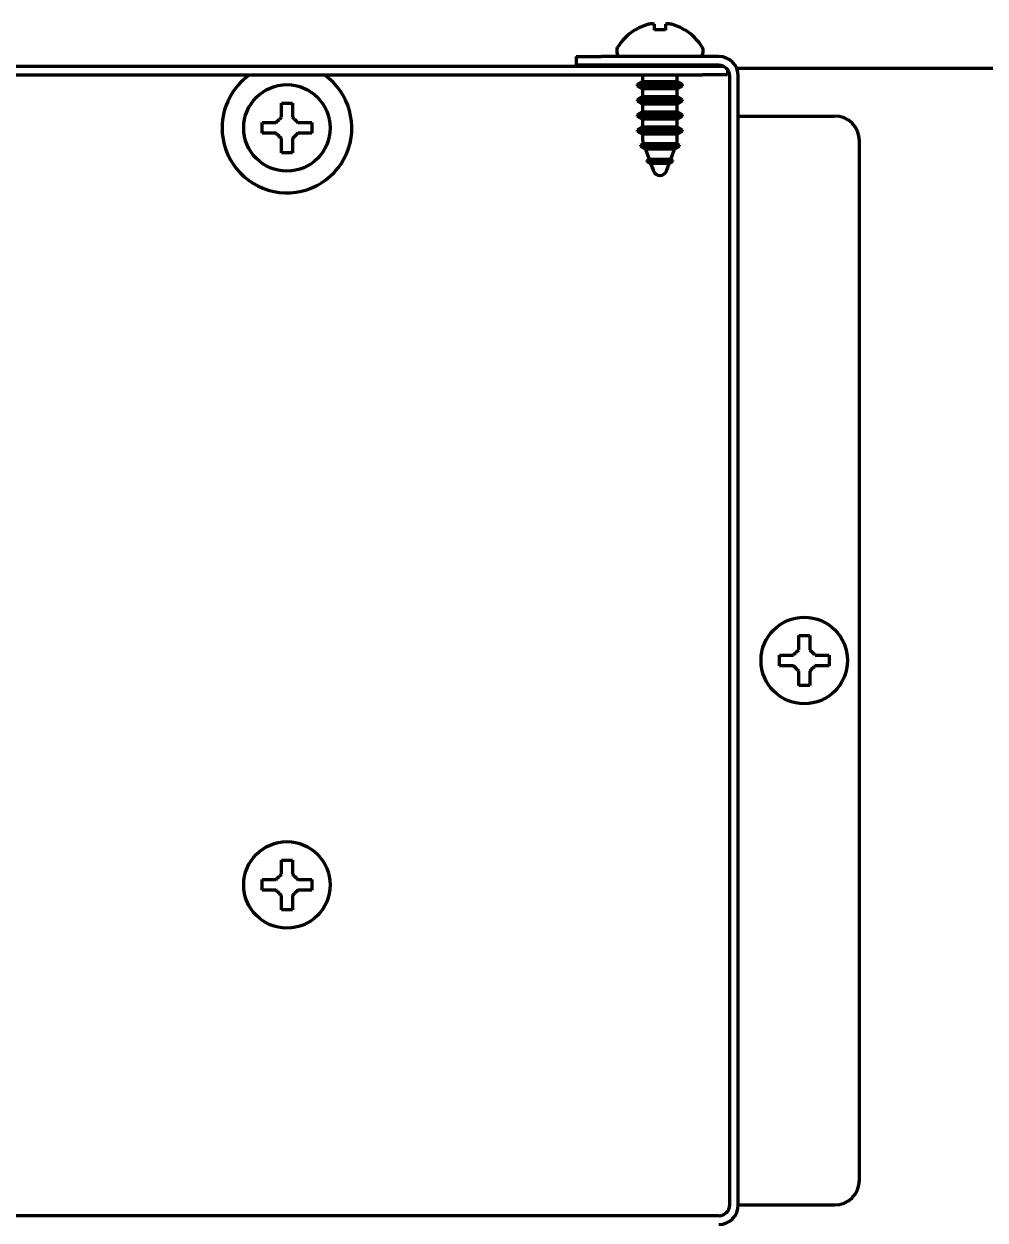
# Model space of a CAD drawing. Header units: inches. Extents: x -3055 to 7244, y 299 to 5591.
# Drawn here: x 2899 to 2987.9, y 4407.6 to 4518.2 of the extents above; entities that cross this region are included whole.
import ezdxf

# ---------------------------------------------------------------- set-up
doc = ezdxf.new("R2010")
doc.units = ezdxf.units.IN

msp = doc.modelspace()

# ---------------------------------------------------------------- linework, layer by layer
at = {"linetype": 'Continuous', "lineweight": 70}
for p, q in [((2955.57, 4517.66), (2955.57, 4517.69)), ((2960.17, 4517.69), (2960.17, 4517.66)), ((2950.12, 4515.21), (2952.42, 4515.21)), ((2950.12, 4515.21), (2950.12, 4514.41)), ((2963.32, 4515.21), (2952.42, 4515.21)), ((2953.87, 4515.81), (2953.87, 4515.61)), ((2961.87, 4515.61), (2961.87, 4515.81)), ((2855.92, 4514.31), (2961.82, 4514.31)), ((2952.42, 4514.41), (2950.12, 4514.41)), ((2963.32, 4514.41), (2952.42, 4514.41)), ((2956.27, 4514.41), (2956.27, 4514.31)), ((2959.47, 4514.31), (2959.47, 4514.41)), ((2961.82, 4514.31), (2963.75, 4514.31)), ((3202.54, 4514.11), (2964.99, 4514.11)), ((2855.92, 4513.51), (2961.82, 4513.51)), ((2956.27, 4513.51), (2956.27, 4512.9)), ((2959.47, 4512.9), (2959.47, 4513.51)), ((2964.12, 4513.51), (2961.82, 4513.51)), ((2964.12, 4514.01), (2964.12, 4513.51)), ((2964.32, 4409.01), (2964.32, 4513.41)), ((2965.12, 4409.01), (2965.12, 4513.41)), ((2956.27, 4512.9), (2955.77, 4512.61)), ((2955.77, 4512.61), (2955.77, 4512.51)), ((2955.77, 4512.61), (2957.87, 4512.61)), ((2955.77, 4512.51), (2956.27, 4512.22)), ((2959.97, 4512.51), (2955.77, 4512.51)), ((2956.27, 4512.9), (2957.87, 4512.9)), ((2956.27, 4512.22), (2956.27, 4511.5)), ((2959.47, 4512.22), (2956.27, 4512.22)), ((2957.87, 4512.9), (2959.47, 4512.9)), ((2957.87, 4512.61), (2959.97, 4512.61)), ((2959.97, 4512.61), (2959.47, 4512.9)), ((2959.47, 4512.22), (2959.97, 4512.51)), ((2959.47, 4511.5), (2959.47, 4512.22)), ((2959.97, 4512.51), (2959.97, 4512.61)), ((2956.27, 4511.5), (2955.77, 4511.21)), ((2955.77, 4511.21), (2955.77, 4511.11)), ((2955.77, 4511.21), (2957.87, 4511.21)), ((2959.97, 4511.11), (2955.77, 4511.11)), ((2955.77, 4511.11), (2956.27, 4510.82)), ((2956.27, 4511.5), (2957.87, 4511.5)), ((2956.27, 4510.82), (2956.27, 4510.1)), ((2959.47, 4510.82), (2956.27, 4510.82)), ((2957.87, 4511.5), (2959.47, 4511.5)), ((2957.87, 4511.21), (2959.97, 4511.21)), ((2959.97, 4511.21), (2959.47, 4511.5)), ((2959.47, 4510.82), (2959.97, 4511.11)), ((2959.47, 4510.1), (2959.47, 4510.82)), ((2959.97, 4511.11), (2959.97, 4511.21)), ((2956.27, 4510.1), (2955.77, 4509.81)), ((2955.77, 4509.81), (2957.87, 4509.81)), ((2955.77, 4509.81), (2955.77, 4509.71)), ((2959.97, 4509.71), (2955.77, 4509.71)), ((2955.77, 4509.71), (2956.27, 4509.42)), ((2956.27, 4510.1), (2957.87, 4510.1)), ((2957.87, 4510.1), (2959.47, 4510.1)), ((2957.87, 4509.81), (2959.97, 4509.81)), ((2959.97, 4509.81), (2959.47, 4510.1)), ((2959.47, 4509.42), (2959.97, 4509.71)), ((2959.97, 4509.71), (2959.97, 4509.81)), ((2965.12, 4509.71), (2966.12, 4509.71)), ((2966.12, 4509.71), (2974.02, 4509.71)), ((2921.07, 4508.61), (2921.07, 4509.11)), ((2921.07, 4508.11), (2921.07, 4508.61)), ((2925.67, 4509.11), (2925.67, 4508.61)), ((2925.67, 4508.61), (2925.67, 4508.11)), ((2956.27, 4508.7), (2955.77, 4508.41)), ((2956.27, 4509.42), (2956.27, 4508.7)), ((2959.47, 4509.42), (2956.27, 4509.42)), ((2956.27, 4508.7), (2957.87, 4508.7)), ((2957.87, 4508.7), (2959.47, 4508.7)), ((2959.47, 4508.7), (2959.47, 4509.42)), ((2959.97, 4508.41), (2959.47, 4508.7)), ((2955.77, 4508.41), (2957.87, 4508.41)), ((2955.77, 4508.41), (2955.77, 4508.31)), ((2959.97, 4508.31), (2955.77, 4508.31)), ((2955.77, 4508.31), (2956.27, 4508.02)), ((2956.27, 4508.02), (2956.27, 4507.49)), ((2959.47, 4508.02), (2956.27, 4508.02)), ((2957.87, 4508.41), (2959.97, 4508.41)), ((2959.47, 4508.02), (2959.97, 4508.31)), ((2959.47, 4507.49), (2959.47, 4508.02)), ((2959.97, 4508.31), (2959.97, 4508.41)), ((2956.34, 4507.17), (2956.06, 4507.01)), ((2956.06, 4507.01), (2956.06, 4506.91)), ((2956.06, 4507.01), (2957.87, 4507.01)), ((2959.67, 4506.91), (2956.06, 4506.91)), ((2956.06, 4506.91), (2956.53, 4506.64)), ((2956.31, 4507.23), (2956.34, 4507.17)), ((2956.34, 4507.17), (2959.4, 4507.17)), ((2956.53, 4506.64), (2956.86, 4505.72)), ((2959.21, 4506.64), (2956.53, 4506.64)), ((2957.87, 4507.01), (2959.67, 4507.01)), ((2958.87, 4505.72), (2959.21, 4506.64)), ((2959.21, 4506.64), (2959.67, 4506.91)), ((2959.4, 4507.17), (2959.42, 4507.23)), ((2959.67, 4507.01), (2959.4, 4507.17)), ((2959.67, 4506.91), (2959.67, 4507.01)), ((2976.32, 4411.31), (2976.32, 4507.41)), ((2956.86, 4505.72), (2956.67, 4505.61)), ((2956.67, 4505.61), (2959.07, 4505.61)), ((2956.67, 4505.61), (2956.67, 4505.51)), ((2956.67, 4505.51), (2957.01, 4505.32)), ((2959.07, 4505.51), (2956.67, 4505.51)), ((2956.86, 4505.72), (2958.87, 4505.72)), ((2957.01, 4505.32), (2957.26, 4504.64)), ((2958.73, 4505.32), (2957.01, 4505.32)), ((2958.48, 4504.64), (2958.73, 4505.32)), ((2958.73, 4505.32), (2959.07, 4505.51)), ((2959.07, 4505.61), (2958.87, 4505.72)), ((2959.07, 4505.51), (2959.07, 4505.61)), ((2968.92, 4459.36), (2968.92, 4459.86)), ((2968.92, 4458.86), (2968.92, 4459.36)), ((2973.52, 4459.86), (2973.52, 4459.36)), ((2973.52, 4459.36), (2973.52, 4458.86)), ((2921.07, 4438.61), (2921.07, 4439.11)), ((2925.67, 4439.11), (2925.67, 4438.61)), ((2921.07, 4438.11), (2921.07, 4438.61)), ((2925.67, 4438.61), (2925.67, 4438.11)), ((2965.12, 4409.01), (2966.12, 4409.01)), ((2966.12, 4409.01), (2974.02, 4409.01)), ((2963.32, 4408.01), (2855.92, 4408.01))]:
    msp.add_line(p, q, dxfattribs=at)
for centre in [(2923.37, 4508.61), (2971.22, 4459.36), (2923.37, 4438.61)]:
    msp.add_circle(centre, 4, dxfattribs=at)
for centre, radius, start, end in [((2958.07, 4513.59), 4.8, 121.3727, 149.6988), ((2957.67, 4513.59), 4.8, 30.3012, 58.6273), ((2954.27, 4515.81), 0.4, 149.6988, 180), ((2954.27, 4515.61), 0.4, 180, 270), ((2961.47, 4515.61), 0.4, 270, 0), ((2961.47, 4515.81), 0.4, 0, 30.3012), ((2963.32, 4513.41), 1.8, 0, 90), ((2963.32, 4513.41), 1, 0, 90), ((2923.37, 4508.61), 6, 125.2463, 180), ((2923.37, 4508.61), 6, 180, 54.7481), ((2974.02, 4507.41), 2.3, 0, 90), ((2957.02, 4507.49), 0.75, 180, 200), ((2958.72, 4507.49), 0.75, 340, 0), ((2957.87, 4504.86), 0.65, 200, 340), ((2974.02, 4411.31), 2.3, 270, 0), ((2963.32, 4409.01), 1.8, 270, 0), ((2963.32, 4409.01), 1, 270, 0)]:
    msp.add_arc(centre, radius, start, end, dxfattribs=at)
for points in [[(2956.87, 4518.21), (2956.81, 4518.2), (2956.71, 4518.17), (2956.54, 4518.11), (2956.39, 4518.06), (2956.23, 4518), (2956.08, 4517.93), (2955.92, 4517.86), (2955.76, 4517.77), (2955.63, 4517.7), (2955.57, 4517.66)], [(2957.37, 4518.21), (2957.34, 4518.21), (2957.29, 4518.22), (2957.22, 4518.22), (2957.15, 4518.23), (2957.08, 4518.23), (2957.01, 4518.22), (2956.94, 4518.22), (2956.89, 4518.21), (2956.87, 4518.21)], [(2958.37, 4517.66), (2958.2, 4517.68), (2957.87, 4517.7), (2957.54, 4517.68), (2957.37, 4517.66)], [(2958.87, 4518.21), (2958.84, 4518.21), (2958.8, 4518.22), (2958.73, 4518.22), (2958.65, 4518.23), (2958.58, 4518.23), (2958.51, 4518.22), (2958.44, 4518.22), (2958.39, 4518.21), (2958.37, 4518.21)], [(2958.37, 4518.21), (2958.37, 4518.2), (2958.37, 4518.17), (2958.37, 4518.11), (2958.37, 4518.06), (2958.37, 4518), (2958.37, 4517.93), (2958.37, 4517.86), (2958.37, 4517.77), (2958.37, 4517.7), (2958.37, 4517.66)], [(2922.87, 4509.61), (2922.87, 4509.67), (2922.87, 4509.78), (2922.87, 4509.94), (2922.87, 4510.1), (2922.87, 4510.25), (2922.87, 4510.4), (2922.87, 4510.56), (2922.87, 4510.73), (2922.87, 4510.85), (2922.87, 4510.91)], [(2922.87, 4510.91), (2923.04, 4510.91), (2923.37, 4510.91), (2923.7, 4510.91), (2923.87, 4510.91)], [(2922.37, 4509.11), (2922.39, 4509.14), (2922.44, 4509.18), (2922.51, 4509.26), (2922.58, 4509.33), (2922.65, 4509.4), (2922.73, 4509.47), (2922.8, 4509.54), (2922.84, 4509.59), (2922.87, 4509.61)], [(2923.87, 4509.61), (2923.89, 4509.59), (2923.95, 4509.54), (2924.02, 4509.46), (2924.09, 4509.39), (2924.16, 4509.32), (2924.23, 4509.25), (2924.3, 4509.18), (2924.35, 4509.14), (2924.37, 4509.11)], [(2924.37, 4509.11), (2924.42, 4509.11), (2924.53, 4509.11), (2924.69, 4509.11), (2924.85, 4509.11), (2925.01, 4509.11), (2925.16, 4509.11), (2925.32, 4509.11), (2925.48, 4509.11), (2925.6, 4509.11), (2925.67, 4509.11)], [(2922.37, 4508.11), (2922.31, 4508.11), (2922.21, 4508.11), (2922.04, 4508.11), (2921.89, 4508.11), (2921.73, 4508.11), (2921.58, 4508.11), (2921.42, 4508.11), (2921.26, 4508.11), (2921.13, 4508.11), (2921.07, 4508.11)], [(2922.87, 4507.61), (2922.84, 4507.64), (2922.79, 4507.69), (2922.72, 4507.76), (2922.65, 4507.84), (2922.58, 4507.91), (2922.51, 4507.98), (2922.44, 4508.04), (2922.39, 4508.09), (2922.37, 4508.11)], [(2924.37, 4508.11), (2924.34, 4508.09), (2924.3, 4508.04), (2924.23, 4507.97), (2924.15, 4507.9), (2924.08, 4507.83), (2924.01, 4507.76), (2923.94, 4507.68), (2923.89, 4507.64), (2923.87, 4507.61)], [(2923.87, 4507.61), (2923.87, 4507.56), (2923.87, 4507.45), (2923.87, 4507.29), (2923.87, 4507.13), (2923.87, 4506.98), (2923.87, 4506.82), (2923.87, 4506.67), (2923.87, 4506.5), (2923.87, 4506.38), (2923.87, 4506.31)], [(2923.87, 4506.31), (2923.7, 4506.31), (2923.37, 4506.31), (2923.04, 4506.31), (2922.87, 4506.31)], [(2970.72, 4460.36), (2970.72, 4460.42), (2970.72, 4460.53), (2970.72, 4460.69), (2970.72, 4460.85), (2970.72, 4461), (2970.72, 4461.15), (2970.72, 4461.31), (2970.72, 4461.48), (2970.72, 4461.6), (2970.72, 4461.66)], [(2970.72, 4461.66), (2970.89, 4461.66), (2971.22, 4461.66), (2971.55, 4461.66), (2971.72, 4461.66)], [(2970.22, 4459.86), (2970.24, 4459.89), (2970.29, 4459.93), (2970.36, 4460.01), (2970.43, 4460.08), (2970.5, 4460.15), (2970.58, 4460.22), (2970.65, 4460.29), (2970.69, 4460.34), (2970.72, 4460.36)], [(2971.72, 4460.36), (2971.74, 4460.34), (2971.8, 4460.29), (2971.87, 4460.21), (2971.94, 4460.14), (2972.01, 4460.07), (2972.08, 4460), (2972.15, 4459.93), (2972.2, 4459.89), (2972.22, 4459.86)], [(2970.22, 4458.86), (2970.16, 4458.86), (2970.06, 4458.86), (2969.89, 4458.86), (2969.74, 4458.86), (2969.58, 4458.86), (2969.43, 4458.86), (2969.27, 4458.86), (2969.11, 4458.86), (2968.98, 4458.86), (2968.92, 4458.86)], [(2970.72, 4458.36), (2970.69, 4458.39), (2970.64, 4458.44), (2970.57, 4458.51), (2970.5, 4458.59), (2970.43, 4458.66), (2970.36, 4458.73), (2970.29, 4458.79), (2970.24, 4458.84), (2970.22, 4458.86)], [(2972.22, 4458.86), (2972.19, 4458.84), (2972.15, 4458.79), (2972.08, 4458.72), (2972, 4458.65), (2971.93, 4458.58), (2971.86, 4458.51), (2971.79, 4458.43), (2971.74, 4458.39), (2971.72, 4458.36)], [(2972.22, 4459.86), (2972.27, 4459.86), (2972.38, 4459.86), (2972.54, 4459.86), (2972.7, 4459.86), (2972.86, 4459.86), (2973.01, 4459.86), (2973.17, 4459.86), (2973.33, 4459.86), (2973.45, 4459.86), (2973.52, 4459.86)], [(2971.72, 4458.36), (2971.72, 4458.31), (2971.72, 4458.2), (2971.72, 4458.04), (2971.72, 4457.88), (2971.72, 4457.73), (2971.72, 4457.57), (2971.72, 4457.42), (2971.72, 4457.25), (2971.72, 4457.13), (2971.72, 4457.06)], [(2971.72, 4457.06), (2971.55, 4457.06), (2971.22, 4457.06), (2970.89, 4457.06), (2970.72, 4457.06)], [(2922.87, 4439.61), (2922.87, 4439.67), (2922.87, 4439.78), (2922.87, 4439.94), (2922.87, 4440.1), (2922.87, 4440.25), (2922.87, 4440.4), (2922.87, 4440.56), (2922.87, 4440.73), (2922.87, 4440.85), (2922.87, 4440.91)], [(2922.87, 4440.91), (2923.04, 4440.91), (2923.37, 4440.91), (2923.7, 4440.91), (2923.87, 4440.91)], [(2922.37, 4439.11), (2922.39, 4439.14), (2922.44, 4439.18), (2922.51, 4439.26), (2922.58, 4439.33), (2922.65, 4439.4), (2922.73, 4439.47), (2922.8, 4439.54), (2922.84, 4439.59), (2922.87, 4439.61)], [(2923.87, 4439.61), (2923.89, 4439.59), (2923.95, 4439.54), (2924.02, 4439.46), (2924.09, 4439.39), (2924.16, 4439.32), (2924.23, 4439.25), (2924.3, 4439.18), (2924.35, 4439.14), (2924.37, 4439.11)], [(2924.37, 4439.11), (2924.42, 4439.11), (2924.53, 4439.11), (2924.69, 4439.11), (2924.85, 4439.11), (2925.01, 4439.11), (2925.16, 4439.11), (2925.32, 4439.11), (2925.48, 4439.11), (2925.6, 4439.11), (2925.67, 4439.11)], [(2922.37, 4438.11), (2922.31, 4438.11), (2922.21, 4438.11), (2922.04, 4438.11), (2921.89, 4438.11), (2921.73, 4438.11), (2921.58, 4438.11), (2921.42, 4438.11), (2921.26, 4438.11), (2921.13, 4438.11), (2921.07, 4438.11)], [(2922.87, 4437.61), (2922.84, 4437.64), (2922.79, 4437.69), (2922.72, 4437.76), (2922.65, 4437.84), (2922.58, 4437.91), (2922.51, 4437.98), (2922.44, 4438.04), (2922.39, 4438.09), (2922.37, 4438.11)], [(2924.37, 4438.11), (2924.34, 4438.09), (2924.3, 4438.04), (2924.23, 4437.97), (2924.15, 4437.9), (2924.08, 4437.83), (2924.01, 4437.76), (2923.94, 4437.68), (2923.89, 4437.64), (2923.87, 4437.61)], [(2923.87, 4437.61), (2923.87, 4437.56), (2923.87, 4437.45), (2923.87, 4437.29), (2923.87, 4437.13), (2923.87, 4436.98), (2923.87, 4436.82), (2923.87, 4436.67), (2923.87, 4436.5), (2923.87, 4436.38), (2923.87, 4436.31)], [(2923.87, 4436.31), (2923.7, 4436.31), (2923.37, 4436.31), (2923.04, 4436.31), (2922.87, 4436.31)]]:
    msp.add_open_spline(points, degree=3, dxfattribs=at)
for points in [[(2957.37, 4517.66), (2957.37, 4517.78), (2957.37, 4517.89), (2957.37, 4518.03), (2957.37, 4518.07), (2957.37, 4518.15), (2957.37, 4518.18), (2957.37, 4518.21)], [(2960.17, 4517.66), (2959.97, 4517.78), (2959.76, 4517.89), (2959.43, 4518.03), (2959.32, 4518.07), (2959.1, 4518.15), (2958.98, 4518.18), (2958.87, 4518.21)], [(2923.87, 4510.91), (2923.87, 4510.71), (2923.87, 4510.5), (2923.87, 4510.18), (2923.87, 4510.07), (2923.87, 4509.84), (2923.87, 4509.73), (2923.87, 4509.61)], [(2921.07, 4509.11), (2921.27, 4509.11), (2921.48, 4509.11), (2921.81, 4509.11), (2921.92, 4509.11), (2922.14, 4509.11), (2922.25, 4509.11), (2922.37, 4509.11)], [(2922.87, 4506.31), (2922.87, 4506.52), (2922.87, 4506.73), (2922.87, 4507.05), (2922.87, 4507.16), (2922.87, 4507.38), (2922.87, 4507.5), (2922.87, 4507.61)], [(2925.67, 4508.11), (2925.47, 4508.11), (2925.26, 4508.11), (2924.93, 4508.11), (2924.82, 4508.11), (2924.6, 4508.11), (2924.48, 4508.11), (2924.37, 4508.11)], [(2971.72, 4461.66), (2971.72, 4461.46), (2971.72, 4461.25), (2971.72, 4460.93), (2971.72, 4460.82), (2971.72, 4460.59), (2971.72, 4460.48), (2971.72, 4460.36)], [(2968.92, 4459.86), (2969.12, 4459.86), (2969.33, 4459.86), (2969.66, 4459.86), (2969.77, 4459.86), (2969.99, 4459.86), (2970.1, 4459.86), (2970.22, 4459.86)], [(2973.52, 4458.86), (2973.32, 4458.86), (2973.11, 4458.86), (2972.78, 4458.86), (2972.67, 4458.86), (2972.45, 4458.86), (2972.33, 4458.86), (2972.22, 4458.86)], [(2970.72, 4457.06), (2970.72, 4457.27), (2970.72, 4457.48), (2970.72, 4457.8), (2970.72, 4457.91), (2970.72, 4458.13), (2970.72, 4458.25), (2970.72, 4458.36)], [(2923.87, 4440.91), (2923.87, 4440.71), (2923.87, 4440.5), (2923.87, 4440.18), (2923.87, 4440.07), (2923.87, 4439.84), (2923.87, 4439.73), (2923.87, 4439.61)], [(2921.07, 4439.11), (2921.27, 4439.11), (2921.48, 4439.11), (2921.81, 4439.11), (2921.92, 4439.11), (2922.14, 4439.11), (2922.25, 4439.11), (2922.37, 4439.11)], [(2925.67, 4438.11), (2925.47, 4438.11), (2925.26, 4438.11), (2924.93, 4438.11), (2924.82, 4438.11), (2924.6, 4438.11), (2924.48, 4438.11), (2924.37, 4438.11)], [(2922.87, 4436.31), (2922.87, 4436.52), (2922.87, 4436.73), (2922.87, 4437.05), (2922.87, 4437.16), (2922.87, 4437.38), (2922.87, 4437.5), (2922.87, 4437.61)]]:
    msp.add_open_spline(points, degree=3, knots=[0, 0, 0, 0, 0.5, 0.5, 0.75, 0.75, 1, 1, 1, 1], dxfattribs=at)

doc.saveas('drawing.dxf')
